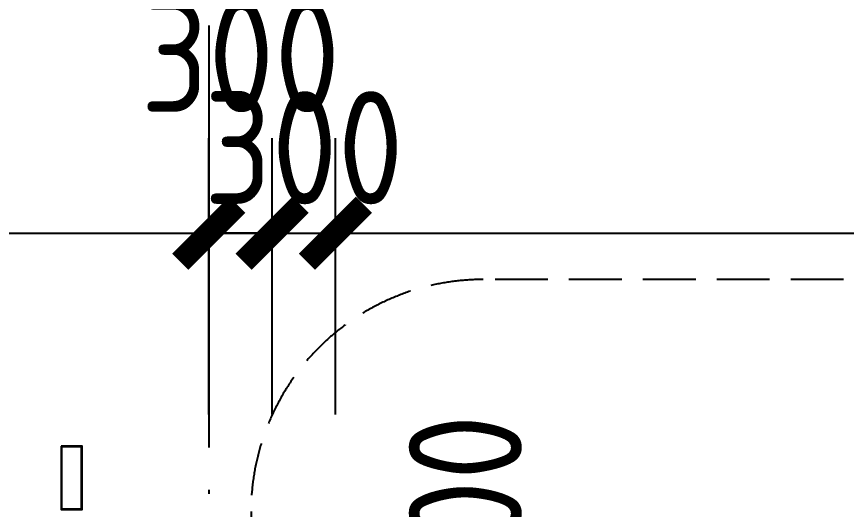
# Model space of a CAD drawing. Header units: inches. Extents: x 0 to 1813292486, y 0 to 3473589894.
# Drawn here: x 600530976 to 600534906, y 3473291718 to 3473294054 of the extents above; entities that cross this region are included whole.
import ezdxf

# ---------------------------------------------------------------- set-up
doc = ezdxf.new("R2010")
doc.units = ezdxf.units.IN
doc.header["$LTSCALE"] = 1000
doc.header["$MEASUREMENT"] = 0
doc.linetypes.add('AX-MALL-GIRD-200$0$DOTE', pattern=[2.42, 2, -0.2, 0.02, -0.2])
doc.linetypes.add('AX-MALL-WALL-P02-QT$0$DASH', pattern=[0.35, 0.25, -0.1])
for name, color, linetype in [('A-Anno-Note', 241, 'Continuous'), ('AX-MALL-DIM-P02$0$A-Anno-Dims', 3, 'Continuous'), ('AX-MALL-DIM-P02$0$A-Detl-Thin', 131, 'Continuous'), ('AX-MALL-GIRD-200$0$A-Grid', 222, 'AX-MALL-GIRD-200$0$DOTE'), ('AX-MALL-P02-200$0$A-Anno-Note', 241, 'Continuous'), ('AX-MALL-WALL-P02$0$A-Anno-Note', 241, 'Continuous'), ('AX-MALL-WALL-P02-QT$0$A-Detl-Fine', 152, 'Continuous'), ('AX-MALL-WALL-P02-QT$0$A-Detl-Thin', 131, 'Continuous'), ('AX-MALL-WALL-P02-QT$0$A-Flor', 41, 'Continuous'), ('AX-MALL-WALL-P02-QT$0$A-Wind', 4, 'Continuous'), ('AX-MALL-ZTKD-P02$0$A-Anno-Note', 241, 'Continuous')]:
    doc.layers.add(name, color=color, linetype=linetype)
doc.styles.add('AX-MALL-DIM-P02$0$_TCH_DIM_T3', font='gbenor.shx')
doc.dimstyles.new('AX-MALL-DIM-P02$0$_TCH_ARCH&&180', dxfattribs={"dimtxt": 535.5, "dimasz": 270, "dimexe": 450, "dimexo": 450, "dimgap": 137.25, "dimtad": 1, "dimdec": 0, "dimzin": 0, "dimdsep": 46, "dimtxsty": 'AX-MALL-DIM-P02$0$_TCH_DIM_T3', "dimblk": 'AX-MALL-DIM-P02$0$_ArchTick', "dimcen": 0.09, "dimclrt": 7, "dimazin": 2, "dimtfac": 1, "dimtdec": 0, "dimtix": 1, "dimtmove": 2, "dimatfit": 3, "dimfxl": 500, "dimtolj": 1, "dimtzin": 0, "dimarcsym": 0})

# ---------------------------------------------------------------- blocks, each defined once
blk = doc.blocks.new('AX-MALL-GIRD-200')
at = {"layer": 'AX-MALL-GIRD-200$0$A-Grid'}
blk.add_line((600370145.4, 3473174495.4), (600331415.9, 3473070531.7), dxfattribs=at)
blk = doc.blocks.new('AX-MALL-WALL-P02-QT$0$gerthrthrth')
at = {"layer": 'AX-MALL-WALL-P02-QT$0$A-Flor'}
for points in [[(-100, 300), (-100, 0), (0, 0), (0, 300)], [(-97, 297), (-97, 3), (-3, 3), (-3, 297)]]:
    blk.add_lwpolyline(points, close=True, dxfattribs=at)
blk = doc.blocks.new('AX-MALL-WALL-P02-QT$0$fegehrthr')
at = {"layer": 'AX-MALL-WALL-P02-QT$0$A-Detl-Fine', "linetype": 'AX-MALL-WALL-P02-QT$0$DASH'}
blk.add_lwpolyline([(222005.1, 136201.3, 0.253709), (221083.1, 136701.3), (211327.1, 136701.3, 0.414214), (210227.1, 135601.3), (210227.1, 134611.3)], format="xyb", dxfattribs=at)
at = {"layer": 'AX-MALL-WALL-P02-QT$0$A-Flor', "rotation": 359.9999999798665}
blk.add_blockref('AX-MALL-WALL-P02-QT$0$gerthrthrth', (209427.2, 135611.3), dxfattribs=at)
blk = doc.blocks.new('AX-MALL-WALL-P02-QT')
at = {"layer": 'AX-MALL-WALL-P02-QT$0$A-Detl-Thin', "rotation": 339.5681613092246}
blk.add_blockref('AX-MALL-WALL-P02-QT$0$fegehrthr', (600121810.7, 3473109514.7), dxfattribs=at)
at = {"layer": 'AX-MALL-WALL-P02-QT$0$A-Wind'}
blk.add_blockref('AX-MALL-GIRD-200', (0, 0), dxfattribs=at)
blk = doc.blocks.new('AX-MALL-WALL-P02')
at = {"layer": 'AX-MALL-WALL-P02$0$A-Anno-Note'}
blk.add_blockref('AX-MALL-WALL-P02-QT', (0, 0), dxfattribs=at)
blk = doc.blocks.new('AX-MALL-ZTKD-P02')
at = {"layer": 'AX-MALL-ZTKD-P02$0$A-Anno-Note'}
blk.add_blockref('AX-MALL-GIRD-200', (0, 0), dxfattribs=at)
blk = doc.blocks.new('AX-MALL-DIM-P02$0$_ArchTick')
at = {"color": 0, "linetype": 'ByBlock', "const_width": 0.4}
blk.add_lwpolyline([(-0.5, -0.5), (0.5, 0.5)], dxfattribs=at)
blk = doc.blocks.new('*D1107')
at = {"layer": 'AX-MALL-DIM-P02$0$A-Anno-Dims', "color": 0, "lineweight": -2, "transparency": 16777216}
for p, q in [((600337892.9, 3473174213.6), (600338350, 3473175440.5)), ((600338192.9, 3473175018.9), (600366422.7, 3473164502.4)), ((600366122.7, 3473163697.2), (600366579.8, 3473164924.1))]:
    blk.add_line(p, q, dxfattribs=at)
at = {"layer": 'AX-MALL-DIM-P02$0$A-Anno-Dims', "color": 0, "lineweight": -2, "transparency": 16777216, "xscale": 270, "yscale": 270, "zscale": 270}
for p, rotation in [((600338192.9, 3473175018.9), 159.5681541031688), ((600366422.7, 3473164502.4), 339.5681541031688)]:
    blk.add_blockref('AX-MALL-DIM-P02$0$_ArchTick', p, dxfattribs=dict(at, rotation=rotation))
at = {"layer": 'AX-MALL-DIM-P02$0$A-Anno-Dims', "color": 7, "transparency": 16777216, "insert": (600352449.2, 3473170140.2), "char_height": 535.5, "attachment_point": 5, "rotation": 339.5682, "style": 'AX-MALL-DIM-P02$0$_TCH_DIM_T3'}
blk.add_mtext('\\A1;30125', dxfattribs=at)
blk = doc.blocks.new('*D1108')
at = {"layer": 'AX-MALL-DIM-P02$0$A-Anno-Dims', "color": 0, "lineweight": -2, "transparency": 16777216}
for p, q in [((600366122.7, 3473163697.2), (600366579.8, 3473164924.1)), ((600366403.8, 3473163592.5), (600366860.9, 3473164819.4)), ((600366422.7, 3473164502.4), (600366703.8, 3473164397.7))]:
    blk.add_line(p, q, dxfattribs=at)
at = {"layer": 'AX-MALL-DIM-P02$0$A-Anno-Dims', "color": 0, "lineweight": -2, "transparency": 16777216, "xscale": 270, "yscale": 270, "zscale": 270}
for p, rotation in [((600366422.7, 3473164502.4), 159.5681540968573), ((600366703.8, 3473164397.7), 339.5681540968573)]:
    blk.add_blockref('AX-MALL-DIM-P02$0$_ArchTick', p, dxfattribs=dict(at, rotation=rotation))
at = {"layer": 'AX-MALL-DIM-P02$0$A-Anno-Dims', "color": 7, "transparency": 16777216, "insert": (600366857, 3473165238.6), "char_height": 535.5, "attachment_point": 5, "rotation": 339.5682, "style": 'AX-MALL-DIM-P02$0$_TCH_DIM_T3'}
blk.add_mtext('\\A1;300', dxfattribs=at)
blk = doc.blocks.new('*D1109')
at = {"layer": 'AX-MALL-DIM-P02$0$A-Anno-Dims', "color": 0, "lineweight": -2, "transparency": 16777216}
for p, q in [((600366403.8, 3473163592.5), (600366860.9, 3473164819.4)), ((600366684.9, 3473163487.7), (600367142, 3473164714.7)), ((600366703.8, 3473164397.7), (600366450.8, 3473164492)), ((600366703.8, 3473164397.7), (600366984.9, 3473164293)), ((600366984.9, 3473164293), (600367237.9, 3473164198.7))]:
    blk.add_line(p, q, dxfattribs=at)
at = {"layer": 'AX-MALL-DIM-P02$0$A-Anno-Dims', "color": 0, "lineweight": -2, "transparency": 16777216, "xscale": 270, "yscale": 270, "zscale": 270}
for p, rotation in [((600366703.8, 3473164397.7), 339.5681541626827), ((600366984.9, 3473164293), 159.5681541626827)]:
    blk.add_blockref('AX-MALL-DIM-P02$0$_ArchTick', p, dxfattribs=dict(at, rotation=rotation))
at = {"layer": 'AX-MALL-DIM-P02$0$A-Anno-Dims', "color": 7, "transparency": 16777216, "insert": (600366985.7, 3473164724.9), "char_height": 535.5, "attachment_point": 5, "rotation": 339.5682, "style": 'AX-MALL-DIM-P02$0$_TCH_DIM_T3'}
blk.add_mtext('\\A1;300', dxfattribs=at)
blk = doc.blocks.new('*D1110')
at = {"layer": 'AX-MALL-DIM-P02$0$A-Anno-Dims', "color": 0, "lineweight": -2, "transparency": 16777216}
for p, q in [((600366684.9, 3473163487.7), (600367142, 3473164714.7)), ((600366984.9, 3473164293), (600376563.9, 3473160724.6)), ((600376263.9, 3473159919.3), (600376721, 3473161146.2))]:
    blk.add_line(p, q, dxfattribs=at)
at = {"layer": 'AX-MALL-DIM-P02$0$A-Anno-Dims', "color": 0, "lineweight": -2, "transparency": 16777216, "xscale": 270, "yscale": 270, "zscale": 270}
for p, rotation in [((600366984.9, 3473164293), 159.5681541023992), ((600376563.9, 3473160724.6), 339.5681541023992)]:
    blk.add_blockref('AX-MALL-DIM-P02$0$_ArchTick', p, dxfattribs=dict(at, rotation=rotation))
at = {"layer": 'AX-MALL-DIM-P02$0$A-Anno-Dims', "color": 7, "transparency": 16777216, "insert": (600371915.8, 3473162888.3), "char_height": 535.5, "attachment_point": 5, "rotation": 339.5682, "style": 'AX-MALL-DIM-P02$0$_TCH_DIM_T3'}
blk.add_mtext('\\A1;10222', dxfattribs=at)
blk = doc.blocks.new('*D1517')
at = {"layer": 'AX-MALL-DIM-P02$0$A-Anno-Dims', "color": 0, "lineweight": -2, "transparency": 16777216}
for p, q in [((600366459, 3473162451.4), (600367813.8, 3473161946.7)), ((600367217.5, 3473161635.3), (600367392.1, 3473162103.8)), ((600366284.5, 3473161982.9), (600367639.2, 3473161478.2))]:
    blk.add_line(p, q, dxfattribs=at)
at = {"layer": 'AX-MALL-DIM-P02$0$A-Anno-Dims', "color": 0, "lineweight": -2, "transparency": 16777216, "xscale": 270, "yscale": 270, "zscale": 270}
for p, rotation in [((600367392.1, 3473162103.8), 69.56816128303298), ((600367217.5, 3473161635.3), 249.568161283033)]:
    blk.add_blockref('AX-MALL-DIM-P02$0$_ArchTick', p, dxfattribs=dict(at, rotation=rotation))
at = {"layer": 'AX-MALL-DIM-P02$0$A-Anno-Dims', "color": 7, "transparency": 16777216, "insert": (600367094.2, 3473162825.2), "char_height": 535.5, "attachment_point": 5, "rotation": 69.5682, "style": 'AX-MALL-DIM-P02$0$_TCH_DIM_T3'}
blk.add_mtext('\\A1;500', dxfattribs=at)
blk = doc.blocks.new('AX-MALL-DIM-P02')
at = {"layer": 'AX-MALL-DIM-P02$0$A-Detl-Thin'}
blk.add_blockref('AX-MALL-ZTKD-P02', (0, 0), dxfattribs=at)
at = {"layer": 'AX-MALL-DIM-P02$0$A-Anno-Dims'}
for p1, p2, picture, middle in [((600337735.9, 3473173791.9), (600365965.6, 3473163275.5), '*D1107', (600352449.2, 3473170140.2)), ((600366246.7, 3473163170.8), (600366527.8, 3473163066), '*D1109', (600366985.7, 3473164724.9)), ((600366527.8, 3473163066), (600376106.8, 3473159497.6), '*D1110', (600371915.8, 3473162888.3))]:
    dim = blk.add_aligned_dim(p1=p1, p2=p2, distance=1309.3, dimstyle='AX-MALL-DIM-P02$0$_TCH_ARCH&&180', dxfattribs=at)
    dim.commit()
    dim.dimension.update_dxf_attribs({"geometry": picture, "text_midpoint": middle})
for base, p1, p2, angle, picture, middle in [((600366703.8, 3473164397.7), (600365965.6, 3473163275.5), (600366246.7, 3473163170.8), 339.5682, '*D1108', (600366857, 3473165238.6)), ((600367392.1, 3473162103.8), (600365862.8, 3473162140), (600366037.3, 3473162608.5), 69.5682, '*D1517', (600367094.2, 3473162825.2))]:
    dim = blk.add_linear_dim(base=base, p1=p1, p2=p2, angle=angle, dimstyle='AX-MALL-DIM-P02$0$_TCH_ARCH&&180', dxfattribs=at)
    dim.commit()
    dim.dimension.update_dxf_attribs({"geometry": picture, "text_midpoint": middle, "dimtype": 129})
blk = doc.blocks.new('AX-MALL-P02-200')
at = {"layer": 'AX-MALL-P02-200$0$A-Anno-Note'}
blk.add_blockref('AX-MALL-WALL-P02', (0, 0), dxfattribs=at)
blk.add_blockref('AX-MALL-DIM-P02', (0, 0), dxfattribs=at)

msp = doc.modelspace()

# ---------------------------------------------------------------- block references
at = {"layer": 'A-Anno-Note', "rotation": 20.43183869077545}
msp.add_blockref('AX-MALL-P02-200', (1250392458.5, 9048125.7), dxfattribs=at)

doc.saveas('drawing.dxf')
